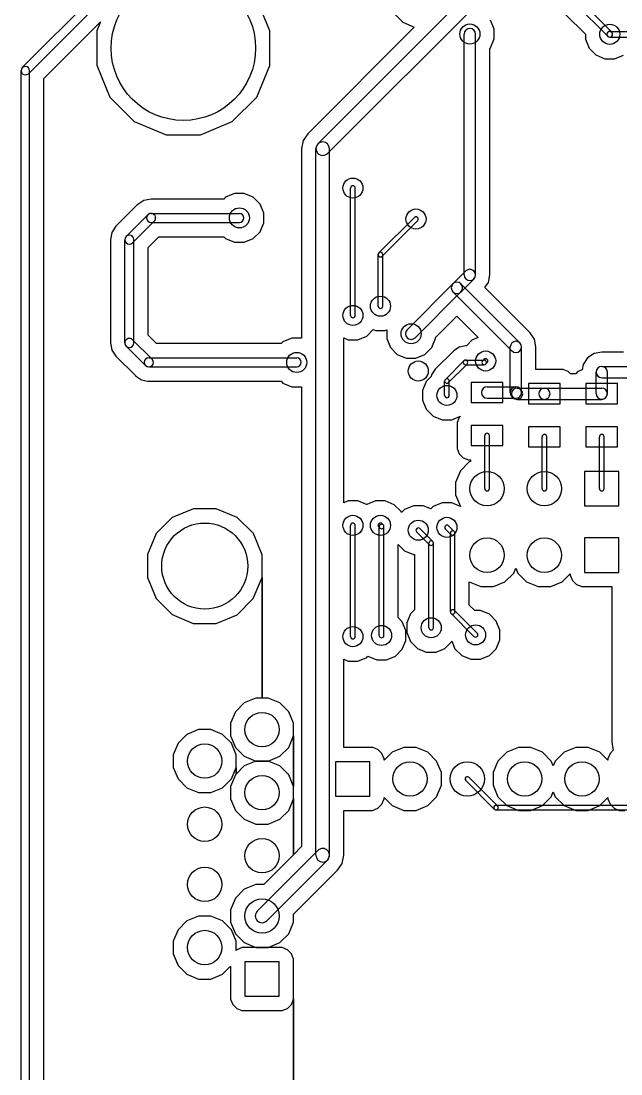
# Model space of a CAD drawing. Extents: x 34571 to 78815, y 19603 to 63847.
# Drawn here: x 34571 to 45035, y 34866 to 53221 of the extents above; entities that cross this region are included whole.
import ezdxf

# ---------------------------------------------------------------- set-up
doc = ezdxf.new("R2010")
doc.units = 0
doc.layers.add('BLACK', color=1, linetype='CONTINUOUS')

msp = doc.modelspace()

# ---------------------------------------------------------------- linework, layer by layer
at = {"layer": 'BLACK'}
for p, q in [((34593, 52409), (37741, 55557)), ((34699, 52303), (37847, 55451)), ((43490, 54822), (39749, 51081)), ((43657, 54655), (39916, 50914)), ((38912, 53048), (38683, 53603)), ((38912, 53048), (38683, 53603)), ((44804, 52955), (44245, 53514)), ((44875, 53026), (44316, 53585)), ((41068, 53362), (41231, 53199)), ((41068, 53362), (41231, 53199)), ((42825, 53079), (42761, 53235)), ((42825, 53079), (42761, 53235)), ((44068, 53338), (44415, 52991)), ((44068, 53338), (44415, 52991)), ((34971, 52220), (35957, 53207)), ((34971, 52220), (35957, 53207)), ((35893, 53051), (35892, 52450)), ((35893, 53051), (35892, 52450)), ((35957, 53207), (35893, 53051)), ((35957, 53207), (35893, 53051)), ((38911, 52447), (38912, 53048)), ((38911, 52447), (38912, 53048)), ((41430, 53116), (39573, 51257)), ((41430, 53116), (39573, 51257)), ((41231, 53199), (41430, 53116)), ((41231, 53199), (41430, 53116)), ((42825, 52910), (42825, 53079)), ((42825, 52910), (42825, 53079)), ((42301, 48795), (42301, 52995)), ((42499, 48795), (42499, 52995)), ((42760, 52754), (42825, 52910)), ((42760, 52754), (42825, 52910)), ((44415, 52991), (44415, 52906)), ((44415, 52991), (44415, 52906)), ((44415, 52906), (44479, 52750)), ((44415, 52906), (44479, 52750)), ((44840, 53040), (49100, 53040)), ((44840, 52940), (49100, 52940)), ((42749, 52743), (42760, 52754)), ((42749, 52743), (42760, 52754)), ((42749, 48795), (42749, 52743)), ((42749, 48795), (42749, 52743)), ((44479, 52750), (44599, 52630)), ((44479, 52750), (44599, 52630)), ((44599, 52630), (44755, 52565)), ((44599, 52630), (44755, 52565)), ((44755, 52565), (44924, 52565)), ((44755, 52565), (44924, 52565)), ((44924, 52565), (45080, 52629)), ((44924, 52565), (45080, 52629)), ((34571, 31095), (34571, 52355)), ((34721, 31095), (34721, 52355)), ((35892, 52450), (36121, 51895)), ((35892, 52450), (36121, 51895)), ((38681, 51893), (38911, 52447)), ((38681, 51893), (38911, 52447)), ((34971, 31230), (34971, 52220)), ((34971, 31230), (34971, 52220)), ((36121, 51895), (36546, 51470)), ((36121, 51895), (36546, 51470)), ((38256, 51468), (38681, 51893)), ((38256, 51468), (38681, 51893)), ((36546, 51470), (37100, 51240)), ((36546, 51470), (37100, 51240)), ((37701, 51239), (38256, 51468)), ((37701, 51239), (38256, 51468)), ((37100, 51240), (37701, 51239)), ((37100, 51240), (37701, 51239)), ((39573, 51257), (39493, 51138)), ((39573, 51257), (39493, 51138)), ((39493, 51138), (39465, 50997)), ((39493, 51138), (39465, 50997)), ((39465, 50997), (39465, 47695)), ((39465, 50997), (39465, 47695)), ((39715, 38679), (39715, 50997)), ((39951, 38679), (39951, 50997)), ((40320, 48090), (40320, 50310)), ((40400, 48090), (40400, 50310)), ((36840, 50119), (36714, 50094)), ((36840, 50119), (36714, 50094)), ((38108, 50119), (36840, 50119)), ((38108, 50119), (36840, 50119)), ((38140, 50151), (38108, 50119)), ((38140, 50151), (38108, 50119)), ((38296, 50215), (38140, 50151)), ((38296, 50215), (38140, 50151)), ((38465, 50215), (38296, 50215)), ((38465, 50215), (38296, 50215)), ((38621, 50150), (38465, 50215)), ((38621, 50150), (38465, 50215)), ((38741, 50030), (38621, 50150)), ((38741, 50030), (38621, 50150)), ((36605, 50021), (36227, 49643)), ((36605, 50021), (36227, 49643)), ((36607, 50023), (36605, 50021)), ((36607, 50023), (36605, 50021)), ((36714, 50094), (36607, 50023)), ((36714, 50094), (36607, 50023)), ((38805, 49874), (38741, 50030)), ((38805, 49874), (38741, 50030)), ((36405, 49466), (36784, 49845)), ((36840, 49869), (38380, 49869)), ((38805, 49705), (38805, 49874)), ((38805, 49705), (38805, 49874)), ((41431, 49798), (40812, 49179)), ((41488, 49741), (40869, 49122)), ((36227, 49643), (36156, 49536)), ((36227, 49643), (36156, 49536)), ((36516, 49355), (36895, 49734)), ((36840, 49711), (38380, 49711)), ((38740, 49549), (38805, 49705)), ((38740, 49549), (38805, 49705)), ((36156, 49536), (36130, 49410)), ((36156, 49536), (36130, 49410)), ((36130, 49410), (36131, 49406)), ((36130, 49410), (36131, 49406)), ((36131, 49406), (36131, 47615)), ((36131, 49406), (36131, 47615)), ((36381, 47610), (36381, 49410)), ((36539, 47610), (36539, 49410)), ((36789, 49274), (36976, 49461)), ((36789, 49274), (36976, 49461)), ((36976, 49461), (38108, 49461)), ((36976, 49461), (38108, 49461)), ((38108, 49461), (38139, 49430)), ((38108, 49461), (38139, 49430)), ((38139, 49430), (38295, 49365)), ((38139, 49430), (38295, 49365)), ((38464, 49365), (38620, 49429)), ((38464, 49365), (38620, 49429)), ((38620, 49429), (38740, 49549)), ((38620, 49429), (38740, 49549)), ((36789, 47747), (36789, 49274)), ((36789, 47747), (36789, 49274)), ((38295, 49365), (38464, 49365)), ((38295, 49365), (38464, 49365)), ((40800, 48250), (40800, 49150)), ((40880, 48250), (40880, 49150)), ((42329, 48864), (42105, 48640)), ((42469, 48724), (42245, 48500)), ((42663, 48574), (42722, 48661)), ((42663, 48574), (42722, 48661)), ((42722, 48662), (42749, 48795)), ((42722, 48662), (42749, 48795)), ((42722, 48661), (42722, 48662)), ((42722, 48661), (42722, 48662)), ((42103, 48639), (41305, 47841)), ((42243, 48499), (41445, 47701)), ((42104, 48499), (43132, 47471)), ((42244, 48639), (43272, 47611)), ((43450, 47787), (42663, 48574)), ((43450, 47787), (42663, 48574)), ((41800, 47702), (42173, 48076)), ((41800, 47702), (42173, 48076)), ((42173, 48076), (42547, 47702)), ((42173, 48076), (42547, 47702)), ((36936, 47599), (36789, 47747)), ((36936, 47599), (36789, 47747)), ((40444, 47665), (40600, 47729)), ((40444, 47665), (40600, 47729)), ((40600, 47729), (40713, 47843)), ((40600, 47729), (40713, 47843)), ((40713, 47843), (40755, 47825)), ((40713, 47843), (40755, 47825)), ((40755, 47825), (40924, 47825)), ((40755, 47825), (40924, 47825)), ((40924, 47825), (40950, 47836)), ((40924, 47825), (40950, 47836)), ((40950, 47836), (40950, 47686)), ((40950, 47836), (40950, 47686)), ((43525, 47674), (43450, 47787)), ((43525, 47674), (43450, 47787)), ((36131, 47615), (36130, 47610)), ((36131, 47615), (36130, 47610)), ((36130, 47610), (36156, 47484)), ((36130, 47610), (36156, 47484)), ((36744, 47214), (36404, 47554)), ((36856, 47326), (36516, 47666)), ((39108, 47599), (36936, 47599)), ((39108, 47599), (36936, 47599)), ((39140, 47631), (39108, 47599)), ((39140, 47631), (39108, 47599)), ((39296, 47695), (39140, 47631)), ((39296, 47695), (39140, 47631)), ((39465, 47695), (39296, 47695)), ((39465, 47695), (39296, 47695)), ((40201, 44825), (40201, 47696)), ((40201, 47696), (40275, 47665)), ((40201, 44825), (40201, 47696)), ((40201, 47696), (40275, 47665)), ((40275, 47665), (40444, 47665)), ((40275, 47665), (40444, 47665)), ((40950, 47686), (41014, 47530)), ((40950, 47686), (41014, 47530)), ((41735, 47529), (41800, 47685)), ((41735, 47529), (41800, 47685)), ((41800, 47685), (41800, 47702)), ((41800, 47685), (41800, 47702)), ((42325, 47560), (42214, 47538)), ((42325, 47560), (42214, 47538)), ((42339, 47560), (42325, 47560)), ((42339, 47560), (42325, 47560)), ((42435, 47656), (42339, 47560)), ((42435, 47656), (42339, 47560)), ((42547, 47702), (42435, 47656)), ((42547, 47702), (42435, 47656)), ((43104, 46746), (43104, 47540)), ((43302, 46746), (43302, 47540)), ((43525, 47673), (43525, 47674)), ((43525, 47673), (43525, 47674)), ((43552, 47540), (43525, 47673)), ((43552, 47540), (43525, 47673)), ((43552, 47149), (43552, 47540)), ((43552, 47149), (43552, 47540)), ((36156, 47484), (36227, 47377)), ((36156, 47484), (36227, 47377)), ((36227, 47377), (36565, 47040)), ((36227, 47377), (36565, 47040)), ((41014, 47530), (41134, 47410)), ((41014, 47530), (41134, 47410)), ((41134, 47410), (41290, 47345)), ((41134, 47410), (41290, 47345)), ((41459, 47345), (41615, 47409)), ((41459, 47345), (41615, 47409)), ((41615, 47409), (41735, 47529)), ((41615, 47409), (41735, 47529)), ((42120, 47475), (41795, 47150)), ((42120, 47475), (41795, 47150)), ((42214, 47538), (42120, 47475)), ((42214, 47538), (42120, 47475)), ((44566, 47424), (44453, 47349)), ((44566, 47424), (44453, 47349)), ((44700, 47451), (44566, 47424)), ((44700, 47451), (44566, 47424)), ((45080, 47451), (44700, 47451)), ((45080, 47451), (44700, 47451)), ((36800, 47349), (39380, 47349)), ((36800, 47191), (39380, 47191)), ((41290, 47345), (41459, 47345)), ((41290, 47345), (41459, 47345)), ((42296, 47298), (41972, 46974)), ((42352, 47242), (42028, 46918)), ((42325, 47310), (42649, 47310)), ((42325, 47230), (42649, 47230)), ((42646, 47323), (42622, 47299)), ((42702, 47267), (42678, 47243)), ((44378, 47236), (44359, 47143)), ((44378, 47236), (44359, 47143)), ((44453, 47349), (44378, 47236)), ((44453, 47349), (44378, 47236)), ((44700, 47201), (45224, 47201)), ((36565, 47040), (36567, 47037)), ((36565, 47040), (36567, 47037)), ((36567, 47037), (36674, 46966)), ((36567, 47037), (36674, 46966)), ((41725, 47022), (41640, 46936)), ((41725, 47022), (41640, 46936)), ((41732, 47056), (41725, 47022)), ((41732, 47056), (41725, 47022)), ((41795, 47150), (41732, 47056)), ((41795, 47150), (41732, 47056)), ((43926, 47149), (43552, 47149)), ((43926, 47149), (43552, 47149)), ((44025, 47149), (43926, 47149)), ((44025, 47149), (43926, 47149)), ((44116, 47111), (44025, 47149)), ((44116, 47111), (44025, 47149)), ((44153, 47074), (44116, 47111)), ((44153, 47074), (44116, 47111)), ((44247, 47074), (44153, 47074)), ((44247, 47074), (44153, 47074)), ((44284, 47111), (44247, 47074)), ((44284, 47111), (44247, 47074)), ((44359, 47143), (44284, 47111)), ((44359, 47143), (44284, 47111)), ((44601, 46726), (44601, 47102)), ((44700, 47003), (45224, 47003)), ((44799, 46726), (44799, 47102)), ((36674, 46966), (36778, 46946)), ((36674, 46966), (36778, 46946)), ((36778, 46946), (36799, 46941)), ((36778, 46946), (36799, 46941)), ((36799, 46941), (36799, 46942)), ((36799, 46942), (36800, 46941)), ((36799, 46941), (36799, 46942)), ((36799, 46942), (36800, 46941)), ((36800, 46941), (39108, 46941)), ((36800, 46941), (39108, 46941)), ((39108, 46941), (39139, 46910)), ((39108, 46941), (39139, 46910)), ((39139, 46910), (39295, 46845)), ((39139, 46910), (39295, 46845)), ((39295, 46845), (39464, 46845)), ((39295, 46845), (39464, 46845)), ((39464, 46845), (39465, 46846)), ((39464, 46845), (39465, 46846)), ((39465, 46846), (39465, 38830)), ((39465, 46846), (39465, 38830)), ((41640, 46936), (41575, 46780)), ((41640, 46936), (41575, 46780)), ((41960, 46695), (41960, 46945)), ((42040, 46695), (42040, 46945)), ((42975, 46920), (42425, 46920)), ((42425, 46920), (42425, 46570)), ((42700, 46844), (43202, 46844)), ((42975, 46570), (42975, 46920)), ((43223, 46824), (43699, 46824)), ((43273, 46815), (43293, 46795)), ((43975, 46900), (43425, 46900)), ((43425, 46900), (43425, 46550)), ((43700, 46824), (44700, 46824)), ((43975, 46550), (43975, 46900)), ((44975, 46900), (44425, 46900)), ((44425, 46900), (44425, 46550)), ((44975, 46550), (44975, 46900)), ((41575, 46780), (41575, 46611)), ((41575, 46780), (41575, 46611)), ((42700, 46646), (43202, 46646)), ((43133, 46675), (43153, 46655)), ((43223, 46626), (43699, 46626)), ((43700, 46626), (44700, 46626)), ((41575, 46611), (41639, 46455)), ((41575, 46611), (41639, 46455)), ((41639, 46455), (41759, 46335)), ((41639, 46455), (41759, 46335)), ((42425, 46570), (42975, 46570)), ((43425, 46550), (43975, 46550)), ((44425, 46550), (44975, 46550)), ((41759, 46335), (41915, 46270)), ((41759, 46335), (41915, 46270)), ((41915, 46270), (42084, 46270)), ((41915, 46270), (42084, 46270)), ((42084, 46270), (42234, 46332)), ((42084, 46270), (42234, 46332)), ((42214, 46311), (42176, 46220)), ((42214, 46311), (42176, 46220)), ((42234, 46332), (42214, 46311)), ((42234, 46332), (42214, 46311)), ((42176, 46220), (42176, 46121)), ((42176, 46220), (42176, 46121)), ((42176, 46121), (42176, 45771)), ((42176, 46121), (42176, 45771)), ((42975, 46170), (42425, 46170)), ((42425, 46170), (42425, 45820)), ((42975, 45820), (42975, 46170)), ((43975, 46150), (43425, 46150)), ((43425, 46150), (43425, 45800)), ((43975, 45800), (43975, 46150)), ((44975, 46150), (44425, 46150)), ((44425, 46150), (44425, 45800)), ((44975, 45800), (44975, 46150)), ((42660, 45071), (42660, 45995)), ((42740, 45071), (42740, 45995)), ((43660, 45071), (43660, 45975)), ((43740, 45071), (43740, 45975)), ((44660, 45071), (44660, 45975)), ((44740, 45071), (44740, 45975)), ((42176, 45771), (42214, 45679)), ((42176, 45771), (42214, 45679)), ((42425, 45820), (42975, 45820)), ((43425, 45800), (43975, 45800)), ((44425, 45800), (44975, 45800)), ((42214, 45679), (42284, 45609)), ((42214, 45679), (42284, 45609)), ((42389, 45535), (42235, 45381)), ((42389, 45535), (42235, 45381)), ((42284, 45609), (42375, 45571)), ((42284, 45609), (42375, 45571)), ((42375, 45571), (42410, 45571)), ((42375, 45571), (42410, 45571)), ((42410, 45544), (42389, 45535)), ((42410, 45544), (42389, 45535)), ((42410, 45571), (42410, 45544)), ((42410, 45571), (42410, 45544)), ((42235, 45381), (42151, 45179)), ((42235, 45381), (42151, 45179)), ((45000, 45370), (44400, 45370)), ((44400, 45370), (44400, 44770)), ((45000, 44770), (45000, 45370)), ((42151, 45179), (42151, 44961)), ((42151, 45179), (42151, 44961)), ((40276, 44855), (40201, 44825)), ((40276, 44855), (40201, 44825)), ((40445, 44855), (40276, 44855)), ((40445, 44855), (40276, 44855)), ((40599, 44791), (40445, 44855)), ((40599, 44791), (40445, 44855)), ((40600, 44791), (40599, 44791)), ((40600, 44791), (40599, 44791)), ((40756, 44855), (40600, 44791)), ((40756, 44855), (40600, 44791)), ((40925, 44855), (40756, 44855)), ((40925, 44855), (40756, 44855)), ((41081, 44790), (40925, 44855)), ((41081, 44790), (40925, 44855)), ((41201, 44670), (41081, 44790)), ((41201, 44670), (41081, 44790)), ((41916, 44820), (41760, 44756)), ((41916, 44820), (41760, 44756)), ((42085, 44820), (41916, 44820)), ((42085, 44820), (41916, 44820)), ((42237, 44757), (42085, 44820)), ((42237, 44757), (42085, 44820)), ((42151, 44961), (42235, 44759)), ((42151, 44961), (42235, 44759)), ((37577, 44720), (37209, 44568)), ((37577, 44720), (37209, 44568)), ((37975, 44720), (37577, 44720)), ((37975, 44720), (37577, 44720)), ((38342, 44567), (37975, 44720)), ((38342, 44567), (37975, 44720)), ((41207, 44654), (41201, 44670)), ((41207, 44654), (41201, 44670)), ((41260, 44706), (41207, 44654)), ((41260, 44706), (41207, 44654)), ((41416, 44770), (41260, 44706)), ((41416, 44770), (41260, 44706)), ((41585, 44770), (41416, 44770)), ((41585, 44770), (41416, 44770)), ((41718, 44715), (41585, 44770)), ((41718, 44715), (41585, 44770)), ((41760, 44756), (41718, 44715)), ((41760, 44756), (41718, 44715)), ((42235, 44759), (42237, 44757)), ((42235, 44759), (42237, 44757)), ((44400, 44770), (45000, 44770)), ((37209, 44568), (36928, 44287)), ((37209, 44568), (36928, 44287)), ((38623, 44286), (38342, 44567)), ((38623, 44286), (38342, 44567)), ((40320, 42490), (40320, 44430)), ((40400, 42490), (40400, 44430)), ((40868, 44458), (40888, 44438)), ((42029, 44423), (42128, 44324)), ((36928, 44287), (36775, 43920)), ((36928, 44287), (36775, 43920)), ((38775, 43918), (38623, 44286)), ((38775, 43918), (38623, 44286)), ((40812, 44402), (40832, 44382)), ((40820, 42510), (40820, 44410)), ((40900, 42510), (40900, 44410)), ((41471, 44317), (41696, 44092)), ((41528, 44374), (41753, 44149)), ((41972, 44366), (42071, 44267)), ((42060, 42921), (42060, 44295)), ((42140, 42921), (42140, 44295)), ((41150, 42821), (41150, 44094)), ((41150, 44094), (41259, 43985)), ((41150, 42821), (41150, 44094)), ((41150, 44094), (41259, 43985)), ((41685, 42646), (41685, 44120)), ((41765, 42646), (41765, 44120)), ((45000, 44210), (44400, 44210)), ((44400, 44210), (44400, 43610)), ((45000, 43610), (45000, 44210)), ((36775, 43920), (36775, 43522)), ((36775, 43920), (36775, 43522)), ((38775, 43520), (38775, 43918)), ((38775, 43520), (38775, 43918)), ((41259, 43985), (41415, 43920)), ((41259, 43985), (41415, 43920)), ((41415, 43920), (41435, 43920)), ((41415, 43920), (41435, 43920)), ((41435, 43920), (41435, 42956)), ((41435, 43920), (41435, 42956)), ((43165, 43599), (43200, 43684)), ((43165, 43599), (43200, 43684)), ((43200, 43684), (43235, 43599)), ((43200, 43684), (43235, 43599)), ((36775, 43522), (36927, 43154)), ((36775, 43522), (36927, 43154)), ((38622, 43153), (38775, 43520)), ((38622, 43153), (38775, 43520)), ((38775, 41419), (38775, 43520)), ((38775, 43520), (38775, 41419)), ((38775, 41419), (38775, 43520)), ((38775, 43520), (38775, 41419)), ((43011, 43445), (43165, 43599)), ((43011, 43445), (43165, 43599)), ((43235, 43599), (43389, 43445)), ((43235, 43599), (43389, 43445)), ((44011, 43445), (44151, 43585)), ((44011, 43445), (44151, 43585)), ((44151, 43585), (44151, 43561)), ((44151, 43585), (44151, 43561)), ((44151, 43561), (44189, 43469)), ((44151, 43561), (44189, 43469)), ((44400, 43610), (45000, 43610)), ((42390, 43041), (42390, 43445)), ((42390, 43445), (42591, 43361)), ((42390, 43041), (42390, 43445)), ((42390, 43445), (42591, 43361)), ((42591, 43361), (42809, 43361)), ((42591, 43361), (42809, 43361)), ((42809, 43361), (43011, 43445)), ((42809, 43361), (43011, 43445)), ((43389, 43445), (43591, 43361)), ((43389, 43445), (43591, 43361)), ((43591, 43361), (43809, 43361)), ((43591, 43361), (43809, 43361)), ((43809, 43361), (44011, 43445)), ((43809, 43361), (44011, 43445)), ((44189, 43469), (44259, 43399)), ((44189, 43469), (44259, 43399)), ((44259, 43399), (44350, 43361)), ((44259, 43399), (44350, 43361)), ((44350, 43361), (44449, 43361)), ((44350, 43361), (44449, 43361)), ((44449, 43361), (44876, 43361)), ((44449, 43361), (44876, 43361)), ((44876, 43361), (44876, 40642)), ((44876, 43361), (44876, 40642)), ((36927, 43154), (37208, 42873)), ((36927, 43154), (37208, 42873)), ((38341, 42872), (38622, 43153)), ((38341, 42872), (38622, 43153)), ((41435, 42956), (41365, 42886)), ((41435, 42956), (41365, 42886)), ((42485, 42945), (42390, 43041)), ((42485, 42945), (42390, 43041)), ((37208, 42873), (37575, 42720)), ((37208, 42873), (37575, 42720)), ((37973, 42720), (38341, 42872)), ((37973, 42720), (38341, 42872)), ((41221, 42750), (41150, 42821)), ((41221, 42750), (41150, 42821)), ((41365, 42886), (41300, 42730)), ((41365, 42886), (41300, 42730)), ((42072, 42891), (42471, 42492)), ((42129, 42948), (42528, 42549)), ((42585, 42945), (42485, 42945)), ((42585, 42945), (42485, 42945)), ((42741, 42880), (42585, 42945)), ((42741, 42880), (42585, 42945)), ((42861, 42760), (42741, 42880)), ((42861, 42760), (42741, 42880)), ((37575, 42720), (37973, 42720)), ((37575, 42720), (37973, 42720)), ((41285, 42594), (41221, 42750)), ((41285, 42594), (41221, 42750)), ((41285, 42425), (41285, 42594)), ((41285, 42425), (41285, 42594)), ((41300, 42730), (41300, 42561)), ((41300, 42730), (41300, 42561)), ((42925, 42604), (42861, 42760)), ((42925, 42604), (42861, 42760)), ((42925, 42435), (42925, 42604)), ((42925, 42435), (42925, 42604)), ((41220, 42269), (41285, 42425)), ((41220, 42269), (41285, 42425)), ((41300, 42561), (41364, 42405)), ((41300, 42561), (41364, 42405)), ((41364, 42405), (41484, 42285)), ((41364, 42405), (41484, 42285)), ((41965, 42284), (42085, 42404)), ((41965, 42284), (42085, 42404)), ((42085, 42404), (42086, 42408)), ((42085, 42404), (42086, 42408)), ((42086, 42408), (42139, 42280)), ((42086, 42408), (42139, 42280)), ((42860, 42279), (42925, 42435)), ((42860, 42279), (42925, 42435)), ((41100, 42149), (41220, 42269)), ((41100, 42149), (41220, 42269)), ((41484, 42285), (41640, 42220)), ((41484, 42285), (41640, 42220)), ((41640, 42220), (41809, 42220)), ((41640, 42220), (41809, 42220)), ((41809, 42220), (41965, 42284)), ((41809, 42220), (41965, 42284)), ((42139, 42280), (42259, 42160)), ((42139, 42280), (42259, 42160)), ((42740, 42159), (42860, 42279)), ((42740, 42159), (42860, 42279)), ((40201, 40559), (40201, 42096)), ((40201, 42096), (40275, 42065)), ((40201, 40559), (40201, 42096)), ((40201, 42096), (40275, 42065)), ((40275, 42065), (40444, 42065)), ((40275, 42065), (40444, 42065)), ((40444, 42065), (40600, 42129)), ((40444, 42065), (40600, 42129)), ((40600, 42129), (40620, 42150)), ((40600, 42129), (40620, 42150)), ((40620, 42150), (40775, 42085)), ((40620, 42150), (40775, 42085)), ((40775, 42085), (40944, 42085)), ((40775, 42085), (40944, 42085)), ((40944, 42085), (41100, 42149)), ((40944, 42085), (41100, 42149)), ((42259, 42160), (42415, 42095)), ((42259, 42160), (42415, 42095)), ((42415, 42095), (42584, 42095)), ((42415, 42095), (42584, 42095)), ((42584, 42095), (42740, 42159)), ((42584, 42095), (42740, 42159)), ((38464, 41335), (38310, 41181)), ((38464, 41335), (38310, 41181)), ((38666, 41419), (38464, 41335)), ((38666, 41419), (38464, 41335)), ((38775, 41419), (38666, 41419)), ((38775, 41419), (38666, 41419)), ((38884, 41419), (38775, 41419)), ((38884, 41419), (38775, 41419)), ((39086, 41335), (38884, 41419)), ((39086, 41335), (38884, 41419)), ((39240, 41181), (39086, 41335)), ((39240, 41181), (39086, 41335)), ((38310, 41181), (38226, 40979)), ((38310, 41181), (38226, 40979)), ((39324, 40979), (39240, 41181)), ((39324, 40979), (39240, 41181)), ((38226, 40979), (38226, 40761)), ((38226, 40979), (38226, 40761)), ((39324, 40761), (39324, 40979)), ((39324, 40761), (39324, 40979)), ((37464, 40785), (37310, 40631)), ((37464, 40785), (37310, 40631)), ((37666, 40869), (37464, 40785)), ((37666, 40869), (37464, 40785)), ((37884, 40869), (37666, 40869)), ((37884, 40869), (37666, 40869)), ((38086, 40785), (37884, 40869)), ((38086, 40785), (37884, 40869)), ((38240, 40631), (38086, 40785)), ((38240, 40631), (38086, 40785)), ((38226, 40761), (38310, 40559)), ((38226, 40761), (38310, 40559)), ((39240, 40559), (39324, 40761)), ((39240, 40559), (39324, 40761)), ((39324, 39879), (39324, 40761)), ((39324, 40761), (39324, 39879)), ((39324, 39879), (39324, 40761)), ((39324, 40761), (39324, 39879)), ((37310, 40631), (37226, 40429)), ((37310, 40631), (37226, 40429)), ((38324, 40429), (38240, 40631)), ((38324, 40429), (38240, 40631)), ((44876, 40642), (44902, 40510)), ((44876, 40642), (44902, 40510)), ((37226, 40429), (37226, 40211)), ((37226, 40429), (37226, 40211)), ((38310, 40559), (38464, 40405)), ((38310, 40559), (38464, 40405)), ((38324, 40211), (38324, 40429)), ((38324, 40211), (38324, 40429)), ((38464, 40405), (38666, 40321)), ((38464, 40405), (38666, 40321)), ((38884, 40321), (39086, 40405)), ((38884, 40321), (39086, 40405)), ((39086, 40405), (39240, 40559)), ((39086, 40405), (39240, 40559)), ((40606, 40559), (40201, 40559)), ((40606, 40559), (40201, 40559)), ((40705, 40559), (40606, 40559)), ((40705, 40559), (40606, 40559)), ((40796, 40521), (40705, 40559)), ((40796, 40521), (40705, 40559)), ((40866, 40451), (40796, 40521)), ((40866, 40451), (40796, 40521)), ((40904, 40359), (40866, 40451)), ((40904, 40359), (40866, 40451)), ((41044, 40475), (40904, 40335)), ((41044, 40475), (40904, 40335)), ((41246, 40559), (41044, 40475)), ((41246, 40559), (41044, 40475)), ((41464, 40559), (41246, 40559)), ((41464, 40559), (41246, 40559)), ((41666, 40475), (41464, 40559)), ((41666, 40475), (41464, 40559)), ((41820, 40321), (41666, 40475)), ((41820, 40321), (41666, 40475)), ((43044, 40475), (42890, 40321)), ((43044, 40475), (42890, 40321)), ((43246, 40559), (43044, 40475)), ((43246, 40559), (43044, 40475)), ((43464, 40559), (43246, 40559)), ((43464, 40559), (43246, 40559)), ((43666, 40475), (43464, 40559)), ((43666, 40475), (43464, 40559)), ((43820, 40321), (43666, 40475)), ((43820, 40321), (43666, 40475)), ((44044, 40475), (43890, 40321)), ((44044, 40475), (43890, 40321)), ((44246, 40559), (44044, 40475)), ((44246, 40559), (44044, 40475)), ((44464, 40559), (44246, 40559)), ((44464, 40559), (44246, 40559)), ((44666, 40475), (44464, 40559)), ((44666, 40475), (44464, 40559)), ((44806, 40335), (44666, 40475)), ((44806, 40335), (44666, 40475)), ((44844, 40451), (44806, 40360)), ((44844, 40451), (44806, 40360)), ((44902, 40510), (44844, 40451)), ((44902, 40510), (44844, 40451)), ((37226, 40211), (37310, 40009)), ((37226, 40211), (37310, 40009)), ((38240, 40009), (38324, 40211)), ((38240, 40009), (38324, 40211)), ((38464, 40235), (38324, 40095)), ((38464, 40235), (38324, 40095)), ((38324, 40095), (38324, 40211)), ((38324, 40211), (38324, 40095)), ((38324, 40095), (38324, 40211)), ((38324, 40211), (38324, 40095)), ((38666, 40319), (38464, 40235)), ((38666, 40319), (38464, 40235)), ((38666, 40321), (38884, 40321)), ((38666, 40321), (38884, 40321)), ((38884, 40319), (38666, 40319)), ((38884, 40319), (38666, 40319)), ((39086, 40235), (38884, 40319)), ((39086, 40235), (38884, 40319)), ((39240, 40081), (39086, 40235)), ((39240, 40081), (39086, 40235)), ((40055, 40310), (40055, 39710)), ((40655, 40310), (40055, 40310)), ((40655, 39710), (40655, 40310)), ((40904, 40335), (40904, 40359)), ((40904, 40335), (40904, 40359)), ((41904, 40119), (41820, 40321)), ((41904, 40119), (41820, 40321)), ((42890, 40321), (42806, 40119)), ((42890, 40321), (42806, 40119)), ((43855, 40237), (43820, 40321)), ((43855, 40237), (43820, 40321)), ((43890, 40321), (43855, 40237)), ((43890, 40321), (43855, 40237)), ((44806, 40360), (44806, 40335)), ((44806, 40360), (44806, 40335)), ((38310, 40081), (38226, 39879)), ((38310, 40081), (38226, 39879)), ((38324, 40095), (38310, 40081)), ((38324, 40095), (38310, 40081)), ((39324, 39879), (39240, 40081)), ((39324, 39879), (39240, 40081)), ((41904, 39901), (41904, 40119)), ((41904, 39901), (41904, 40119)), ((42883, 39539), (42384, 40038)), ((42806, 40119), (42806, 39901)), ((42806, 40119), (42806, 39901)), ((37310, 40009), (37464, 39855)), ((37310, 40009), (37464, 39855)), ((37464, 39855), (37666, 39771)), ((37464, 39855), (37666, 39771)), ((37884, 39771), (38086, 39855)), ((37884, 39771), (38086, 39855)), ((38086, 39855), (38240, 40009)), ((38086, 39855), (38240, 40009)), ((38226, 39879), (38226, 39661)), ((38226, 39879), (38226, 39661)), ((39324, 39661), (39324, 39879)), ((39324, 39661), (39324, 39879)), ((41820, 39699), (41904, 39901)), ((41820, 39699), (41904, 39901)), ((42826, 39482), (42327, 39981)), ((42806, 39901), (42890, 39699)), ((42806, 39901), (42890, 39699)), ((37666, 39771), (37884, 39771)), ((37666, 39771), (37884, 39771)), ((38226, 39661), (38310, 39459)), ((38226, 39661), (38310, 39459)), ((39240, 39459), (39324, 39661)), ((39240, 39459), (39324, 39661)), ((39324, 38689), (39324, 39661)), ((39324, 39661), (39324, 38689)), ((39324, 38689), (39324, 39661)), ((39324, 39661), (39324, 38689)), ((40055, 39710), (40655, 39710)), ((40866, 39569), (40904, 39660)), ((40866, 39569), (40904, 39660)), ((40904, 39660), (40904, 39685)), ((40904, 39685), (41044, 39545)), ((40904, 39660), (40904, 39685)), ((40904, 39685), (41044, 39545)), ((41666, 39545), (41820, 39699)), ((41666, 39545), (41820, 39699)), ((42890, 39699), (43044, 39545)), ((42890, 39699), (43044, 39545)), ((43666, 39545), (43820, 39699)), ((43666, 39545), (43820, 39699)), ((43820, 39699), (43855, 39784)), ((43820, 39699), (43855, 39784)), ((43855, 39784), (43890, 39699)), ((43855, 39784), (43890, 39699)), ((43890, 39699), (44044, 39545)), ((43890, 39699), (44044, 39545)), ((44666, 39545), (44806, 39685)), ((44666, 39545), (44806, 39685)), ((44806, 39685), (44806, 39661)), ((44806, 39685), (44806, 39661)), ((44806, 39661), (44844, 39569)), ((44806, 39661), (44844, 39569)), ((40704, 39461), (40796, 39499)), ((40704, 39461), (40796, 39499)), ((40796, 39499), (40866, 39569)), ((40796, 39499), (40866, 39569)), ((41044, 39545), (41246, 39461)), ((41044, 39545), (41246, 39461)), ((41464, 39461), (41666, 39545)), ((41464, 39461), (41666, 39545)), ((42855, 39550), (47639, 39550)), ((42855, 39470), (47639, 39470)), ((43044, 39545), (43246, 39461)), ((43044, 39545), (43246, 39461)), ((43464, 39461), (43666, 39545)), ((43464, 39461), (43666, 39545)), ((44044, 39545), (44246, 39461)), ((44044, 39545), (44246, 39461)), ((44464, 39461), (44666, 39545)), ((44464, 39461), (44666, 39545)), ((44844, 39569), (44914, 39499)), ((44844, 39569), (44914, 39499)), ((44914, 39499), (45005, 39461)), ((44914, 39499), (45005, 39461)), ((38310, 39459), (38464, 39305)), ((38310, 39459), (38464, 39305)), ((38464, 39305), (38666, 39221)), ((38464, 39305), (38666, 39221)), ((38884, 39221), (39086, 39305)), ((38884, 39221), (39086, 39305)), ((39086, 39305), (39240, 39459)), ((39086, 39305), (39240, 39459)), ((40201, 38678), (40201, 39461)), ((40201, 39461), (40704, 39461)), ((40201, 38678), (40201, 39461)), ((40201, 39461), (40704, 39461)), ((41246, 39461), (41464, 39461)), ((41246, 39461), (41464, 39461)), ((43246, 39461), (43464, 39461)), ((43246, 39461), (43464, 39461)), ((44246, 39461), (44464, 39461)), ((44246, 39461), (44464, 39461)), ((45005, 39461), (45104, 39461)), ((45005, 39461), (45104, 39461)), ((38666, 39221), (38884, 39221)), ((38666, 39221), (38884, 39221)), ((39749, 38761), (38692, 37704)), ((39465, 38830), (39324, 38689)), ((39465, 38830), (39324, 38689)), ((39324, 38689), (38804, 38169)), ((39324, 38689), (38804, 38169)), ((39916, 38594), (38859, 37537)), ((40173, 38537), (40201, 38678)), ((40173, 38537), (40201, 38678)), ((39324, 37649), (40093, 38418)), ((39324, 37649), (40093, 38418)), ((40093, 38418), (40173, 38537)), ((40093, 38418), (40173, 38537)), ((38464, 38085), (38310, 37931)), ((38464, 38085), (38310, 37931)), ((38666, 38169), (38464, 38085)), ((38666, 38169), (38464, 38085)), ((38804, 38169), (38666, 38169)), ((38804, 38169), (38666, 38169)), ((38310, 37931), (38226, 37729)), ((38310, 37931), (38226, 37729)), ((38226, 37729), (38226, 37511)), ((38226, 37729), (38226, 37511)), ((39324, 37511), (39324, 37649)), ((39324, 37511), (39324, 37649)), ((37464, 37535), (37310, 37381)), ((37464, 37535), (37310, 37381)), ((37666, 37619), (37464, 37535)), ((37666, 37619), (37464, 37535)), ((37884, 37619), (37666, 37619)), ((37884, 37619), (37666, 37619)), ((38086, 37535), (37884, 37619)), ((38086, 37535), (37884, 37619)), ((38240, 37381), (38086, 37535)), ((38240, 37381), (38086, 37535)), ((38226, 37511), (38310, 37309)), ((38226, 37511), (38310, 37309)), ((39240, 37309), (39324, 37511)), ((39240, 37309), (39324, 37511)), ((37310, 37381), (37226, 37179)), ((37310, 37381), (37226, 37179)), ((38324, 37179), (38240, 37381)), ((38324, 37179), (38240, 37381)), ((38310, 37309), (38464, 37155)), ((38310, 37309), (38464, 37155)), ((39086, 37155), (39240, 37309)), ((39086, 37155), (39240, 37309)), ((37226, 37179), (37226, 36961)), ((37226, 37179), (37226, 36961)), ((38324, 37021), (38324, 37179)), ((38324, 37021), (38324, 37179)), ((38464, 37155), (38666, 37071)), ((38464, 37155), (38666, 37071)), ((38884, 37071), (39086, 37155)), ((38884, 37071), (39086, 37155)), ((37226, 36961), (37310, 36759)), ((37226, 36961), (37310, 36759)), ((38334, 37031), (38324, 37021)), ((38334, 37031), (38324, 37021)), ((38426, 37069), (38334, 37031)), ((38426, 37069), (38334, 37031)), ((39026, 37069), (38426, 37069)), ((39026, 37069), (38426, 37069)), ((38666, 37071), (38884, 37071)), ((38666, 37071), (38884, 37071)), ((39125, 37069), (39026, 37069)), ((39125, 37069), (39026, 37069)), ((39216, 37031), (39125, 37069)), ((39216, 37031), (39125, 37069)), ((39286, 36961), (39216, 37031)), ((39286, 36961), (39216, 37031)), ((39324, 36869), (39286, 36961)), ((39324, 36869), (39286, 36961)), ((37310, 36759), (37464, 36605)), ((37310, 36759), (37464, 36605)), ((38086, 36605), (38226, 36745)), ((38086, 36605), (38226, 36745)), ((38226, 36745), (38226, 36171)), ((38226, 36745), (38226, 36171)), ((39075, 36820), (38475, 36820)), ((38475, 36820), (38475, 36220)), ((39075, 36220), (39075, 36820)), ((39324, 36269), (39324, 36869)), ((39324, 36269), (39324, 36869)), ((37464, 36605), (37666, 36521)), ((37464, 36605), (37666, 36521)), ((37884, 36521), (38086, 36605)), ((37884, 36521), (38086, 36605)), ((37666, 36521), (37884, 36521)), ((37666, 36521), (37884, 36521)), ((38226, 36171), (38264, 36079)), ((38226, 36171), (38264, 36079)), ((38475, 36220), (39075, 36220)), ((39286, 36079), (39324, 36170)), ((39286, 36079), (39324, 36170)), ((39324, 36170), (39324, 36269)), ((39324, 36170), (39324, 36269)), ((39324, 28058), (39324, 36170)), ((39324, 36170), (39324, 28058)), ((39324, 28058), (39324, 36170)), ((39324, 36170), (39324, 28058)), ((38264, 36079), (38334, 36009)), ((38264, 36079), (38334, 36009)), ((38334, 36009), (38425, 35971)), ((38334, 36009), (38425, 35971)), ((39124, 35971), (39216, 36009)), ((39124, 35971), (39216, 36009)), ((39216, 36009), (39286, 36079)), ((39216, 36009), (39286, 36079)), ((38425, 35971), (38524, 35971)), ((38425, 35971), (38524, 35971)), ((38524, 35971), (39124, 35971)), ((38524, 35971), (39124, 35971))]:
    msp.add_line(p, q, dxfattribs=at)
for centre, radius in [((37402, 52749), 1260), ((42400, 52995), 175), ((44840, 52990), 175), ((40360, 50310), 175), ((38380, 49790), 175), ((41460, 49770), 175), ((40840, 48250), 175), ((40360, 48090), 175), ((41375, 47770), 175), ((39380, 47270), 175), ((42675, 47295), 175), ((41500, 47120), 175), ((42000, 46695), 175), ((42700, 45070), 300), ((43700, 45070), 300), ((40360, 44430), 175), ((40840, 44430), 175), ((37775, 43720), 750), ((41500, 44345), 175), ((42000, 44395), 175), ((42700, 43910), 300), ((43700, 43910), 300), ((41725, 42645), 175), ((40360, 42490), 175), ((40860, 42510), 175), ((42500, 42520), 175), ((38775, 40870), 300), ((37775, 40320), 300), ((41355, 40010), 300), ((42355, 40010), 300), ((43355, 40010), 300), ((44355, 40010), 300), ((38775, 39770), 300), ((37775, 39220), 300), ((38775, 38670), 300), ((37775, 38170), 300), ((38775, 37620), 300), ((37775, 37070), 300)]:
    msp.add_circle(centre, radius, dxfattribs=at)
for centre, radius, start, end in [((42400, 52995), 99, 360, 540), ((44840, 52990), 50, 90, 270), ((44839, 52991), 50, 225, 405), ((34646, 52355), 75, 360, 540), ((34646, 52356), 75, 135, 315), ((39833, 50997), 118, 360, 540), ((39833, 50998), 118, 135, 315), ((40360, 50310), 40, 360, 540), ((36840, 49790), 79, 90, 270), ((36840, 49790), 79, 315, 495), ((38380, 49790), 79, 270, 450), ((41460, 49770), 40, -45, 135), ((36460, 49410), 79, 360, 540), ((36460, 49410), 79, 135, 315), ((40840, 49150), 40, 360, 540), ((40840, 49150), 40, 135, 315), ((42399, 48794), 99, -45, 135), ((42174, 48569), 99, 45, 225), ((42175, 48570), 99, 135, 315), ((42173, 48569), 99, -45, 135), ((42400, 48795), 99, 180, 360), ((40360, 48090), 40, 180, 360), ((40840, 48250), 40, 180, 360), ((41375, 47771), 99, 135, 315), ((36460, 47610), 79, 405, 585), ((36460, 47610), 79, 180, 360), ((43203, 47540), 99, 360, 540), ((43202, 47541), 99, 225, 405), ((36800, 47270), 79, 90, 270), ((36800, 47270), 79, 225, 405), ((39380, 47270), 79, 270, 450), ((42325, 47270), 40, 90, 270), ((42324, 47270), 40, -45, 135), ((42650, 47271), 40, 135, 315), ((42674, 47295), 40, -45, 135), ((42649, 47270), 40, 270, 450), ((44700, 47102), 99, 360, 540), ((44700, 47102), 99, 90, 270), ((42000, 46945), 40, 360, 540), ((42000, 46946), 40, 135, 315), ((42700, 46745), 99, 90, 270), ((43203, 46745), 99, 45, 225), ((43223, 46725), 99, 90, 270), ((43202, 46745), 99, 270, 450), ((43700, 46725), 99, 90, 270), ((43699, 46725), 99, 270, 450), ((44700, 46725), 99, 270, 450), ((42000, 46695), 40, 180, 360), ((43203, 46746), 99, 180, 360), ((43223, 46725), 99, 225, 405), ((44700, 46726), 99, 180, 360), ((42700, 45995), 40, 360, 540), ((43700, 45975), 40, 360, 540), ((44700, 45975), 40, 360, 540), ((42700, 45071), 40, 180, 360), ((43700, 45071), 40, 180, 360), ((44700, 45071), 40, 180, 360), ((40360, 44430), 40, 360, 540), ((40840, 44430), 40, 45, 225), ((40860, 44410), 40, 360, 540), ((40860, 44410), 40, 225, 405), ((42001, 44394), 40, 45, 225), ((41500, 44345), 40, 45, 225), ((42100, 44295), 40, 360, 540), ((42099, 44296), 40, 225, 405), ((41725, 44120), 40, 360, 540), ((41724, 44121), 40, 225, 405), ((42101, 42919), 40, 45, 225), ((42100, 42921), 40, 180, 360), ((41725, 42646), 40, 180, 360), ((40360, 42490), 40, 180, 360), ((40860, 42510), 40, 180, 360), ((42499, 42521), 40, 225, 405), ((42355, 40010), 40, 405, 585), ((42855, 39510), 40, 90, 270), ((42855, 39510), 40, 225, 405), ((39833, 38678), 118, -45, 135), ((39833, 38679), 118, 180, 360), ((38775, 37620), 118, 135, 315)]:
    msp.add_arc(centre, radius, start, end, dxfattribs=at)

doc.saveas('drawing.dxf')
